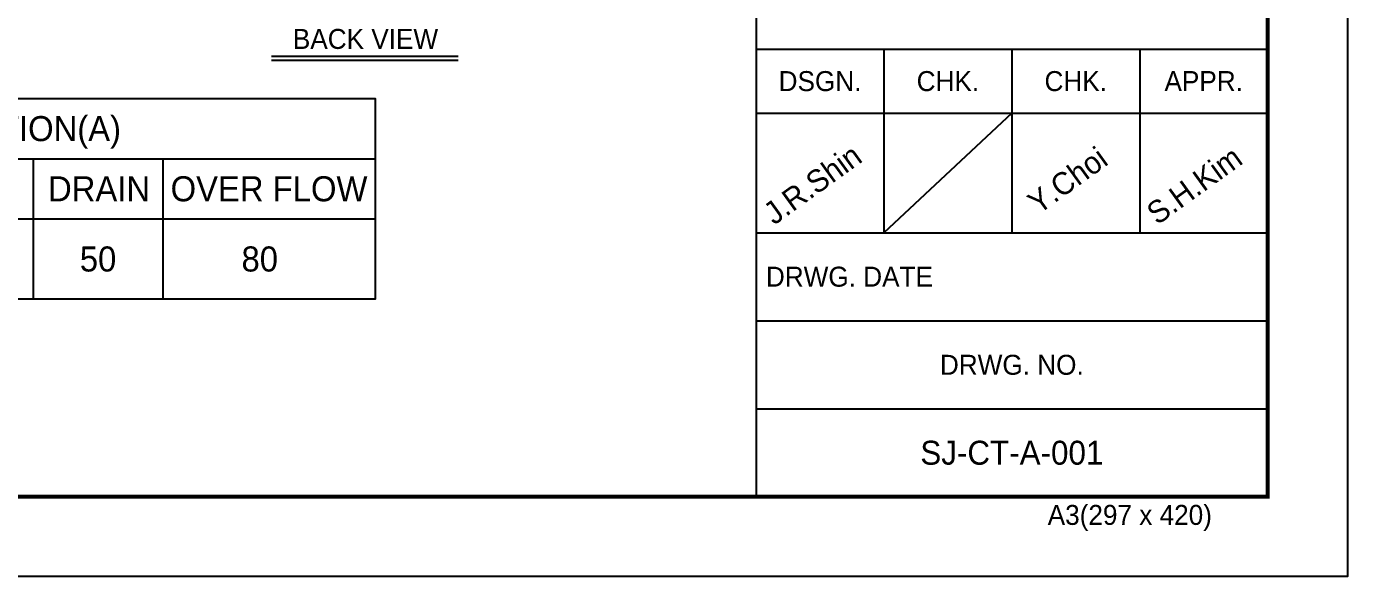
# Model space of a CAD drawing. Header units: millimetres. Extents: x 2280 to 31687, y 1787 to 22582.
# Drawn here: x 20114 to 31687, y 1787 to 6607 of the extents above; entities that cross this region are included whole.
import ezdxf
from ezdxf.enums import TextEntityAlignment as Align

# ---------------------------------------------------------------- set-up
doc = ezdxf.new("R2010")
doc.units = ezdxf.units.MM
for name, color, linetype in [('냉각탑_box', 1, 'Continuous'), ('냉각탑_form', 1, 'Continuous'), ('냉각탑_text', 3, 'Continuous')]:
    doc.layers.add(name, color=color, linetype=linetype)
doc.styles.add('돋움', font='Dotum.ttf')

# ---------------------------------------------------------------- blocks, each defined once
blk = doc.blocks.new('냉각탑form')
at = {"layer": 'Defpoints'}
blk.add_lwpolyline([(0, 297.07), (420.1, 297.07), (420.1, 0), (0, 0)], close=True, dxfattribs=at)
at = {"layer": '냉각탑_form'}
for p, q in [((346.08, 186.55), (346.08, 10)), ((346.08, 66.02), (410.1, 66.02)), ((362.09, 66.02), (362.09, 43.01)), ((378.09, 66.02), (378.09, 43.01)), ((394.1, 66.02), (394.1, 43.01)), ((346.08, 58.01), (410.1, 58.01)), ((378.09, 58.01), (362.09, 43.01)), ((346.08, 43.01), (410.1, 43.01)), ((346.08, 32.01), (410.1, 32.01)), ((346.08, 21.01), (410.1, 21.01))]:
    blk.add_line(p, q, dxfattribs=at)
at = {"layer": '냉각탑_form', "const_width": 0.5}
blk.add_lwpolyline([(10, 287.07), (10, 10), (410.1, 10), (410.1, 287.07)], close=True, dxfattribs=at)
at = {"layer": '냉각탑_form', "style": '돋움'}
for s, p in [('DSGN.', (354.09, 62.02)), ('CHK.', (370.09, 62.02)), ('CHK.', (386.09, 62.02)), ('APPR.', (402.1, 62.02)), ('DRWG. NO.', (378.09, 26.51))]:
    blk.add_text(s, height=2.501, dxfattribs=at).set_placement(p, align=Align.MIDDLE_CENTER)
for s, height, p in [('DRWG. DATE', 2.501, (347.32, 36.29)), ('A3(297 x 420)', 2.5006, (382.58, 6.47))]:
    blk.add_text(s, height=height, dxfattribs=at).set_placement(p)

msp = doc.modelspace()

# ---------------------------------------------------------------- linework, layer by layer
at = {"layer": '냉각탑_box'}
for p, q in [((22262.2, 6345.8), (23895.5, 6345.8)), ((22262.2, 6310.8), (23895.5, 6310.8)), ((16248.9, 5448), (23168.6, 5448)), ((20173.2, 5448), (20173.2, 4217.9)), ((21310.3, 5448), (21310.3, 4217.9)), ((4276.6, 4920.8), (23168.6, 4920.8))]:
    msp.add_line(p, q, dxfattribs=at)
msp.add_lwpolyline([(4276.6, 5975.2), (23168.6, 5975.2), (23168.6, 4217.9), (4276.6, 4217.9)], close=True, dxfattribs=at)

# ---------------------------------------------------------------- block references
at = {"layer": '냉각탑_form', "xscale": 70.00000000000001, "yscale": 70.00000000000001, "zscale": 70.00000000000001}
msp.add_blockref('냉각탑form', (2279.5, 1786.5), dxfattribs=at)

# ---------------------------------------------------------------- texts
at = {"layer": '냉각탑_text', "style": '돋움'}
for s, height, p in [('BACK VIEW', 175, (23084.4, 6497.4)), ('CONNECTION(A)', 219.674, (19785.6, 5711.6)), ('DRAIN', 219.67, (20750.8, 5184.4)), ('OVER FLOW', 219.67, (22239.4, 5184.4)), ('50', 219.67, (20741.8, 4569.3)), ('80', 219.67, (22158.1, 4569.3)), ('SJ-CT-A-001', 210.051, (28746, 2871.8))]:
    msp.add_text(s, height=height, dxfattribs=at).set_placement(p, align=Align.MIDDLE_CENTER)
for s, p in [('Y.Choi', (28979.1, 4954.8)), ('J.R.Shin', (26663.8, 4861.4)), ('S.H.Kim', (30020.3, 4861.4))]:
    msp.add_text(s, height=196.05, rotation=35.81856, dxfattribs=at).set_placement(p)

doc.saveas('drawing.dxf')
